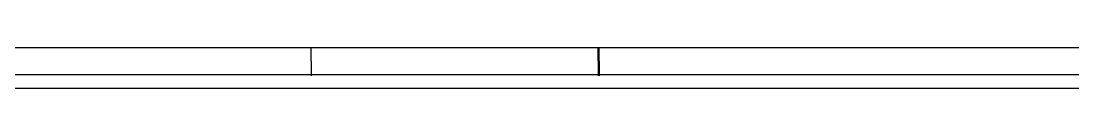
# Model space of a CAD drawing. Header units: centimetres. Extents: x 127 to 455, y 35 to 178.
# Drawn here: x 252.91 to 273.78, y 141.66 to 142.48 of the extents above; entities that cross this region are included whole.
import ezdxf

# ---------------------------------------------------------------- set-up
doc = ezdxf.new("R2010")
doc.units = ezdxf.units.CM
doc.layers.add('Edges', color=7, linetype='Continuous')

# ---------------------------------------------------------------- blocks, each defined once
blk = doc.blocks.new('Philips+Ultrasound+fr')
at = {"layer": 'Edges'}
for p, q in [((-19.502, 36), (-2.909, 36)), ((-2.909, 36), (-2.903, 35.456)), ((-2.909, 36), (2.79, 36)), ((2.79, 36), (2.795, 35.456)), ((2.79, 36), (2.813, 36)), ((2.819, 35.456), (2.813, 36)), ((2.813, 36), (18.815, 36)), ((-17.608, 35.456), (-2.903, 35.456)), ((-2.903, 35.456), (2.795, 35.456)), ((-2.903, 35.45), (-2.903, 35.432)), ((2.795, 35.456), (2.819, 35.456)), ((2.795, 35.45), (2.796, 35.432)), ((2.819, 35.456), (17.229, 35.456)), ((2.819, 35.432), (2.819, 35.45)), ((17.217, 35.178), (-17.591, 35.178))]:
    blk.add_line(p, q, dxfattribs=at)

msp = doc.modelspace()

# ---------------------------------------------------------------- block references
msp.add_blockref('Philips+Ultrasound+fr', (261.567, 106.483))

doc.saveas('drawing.dxf')
